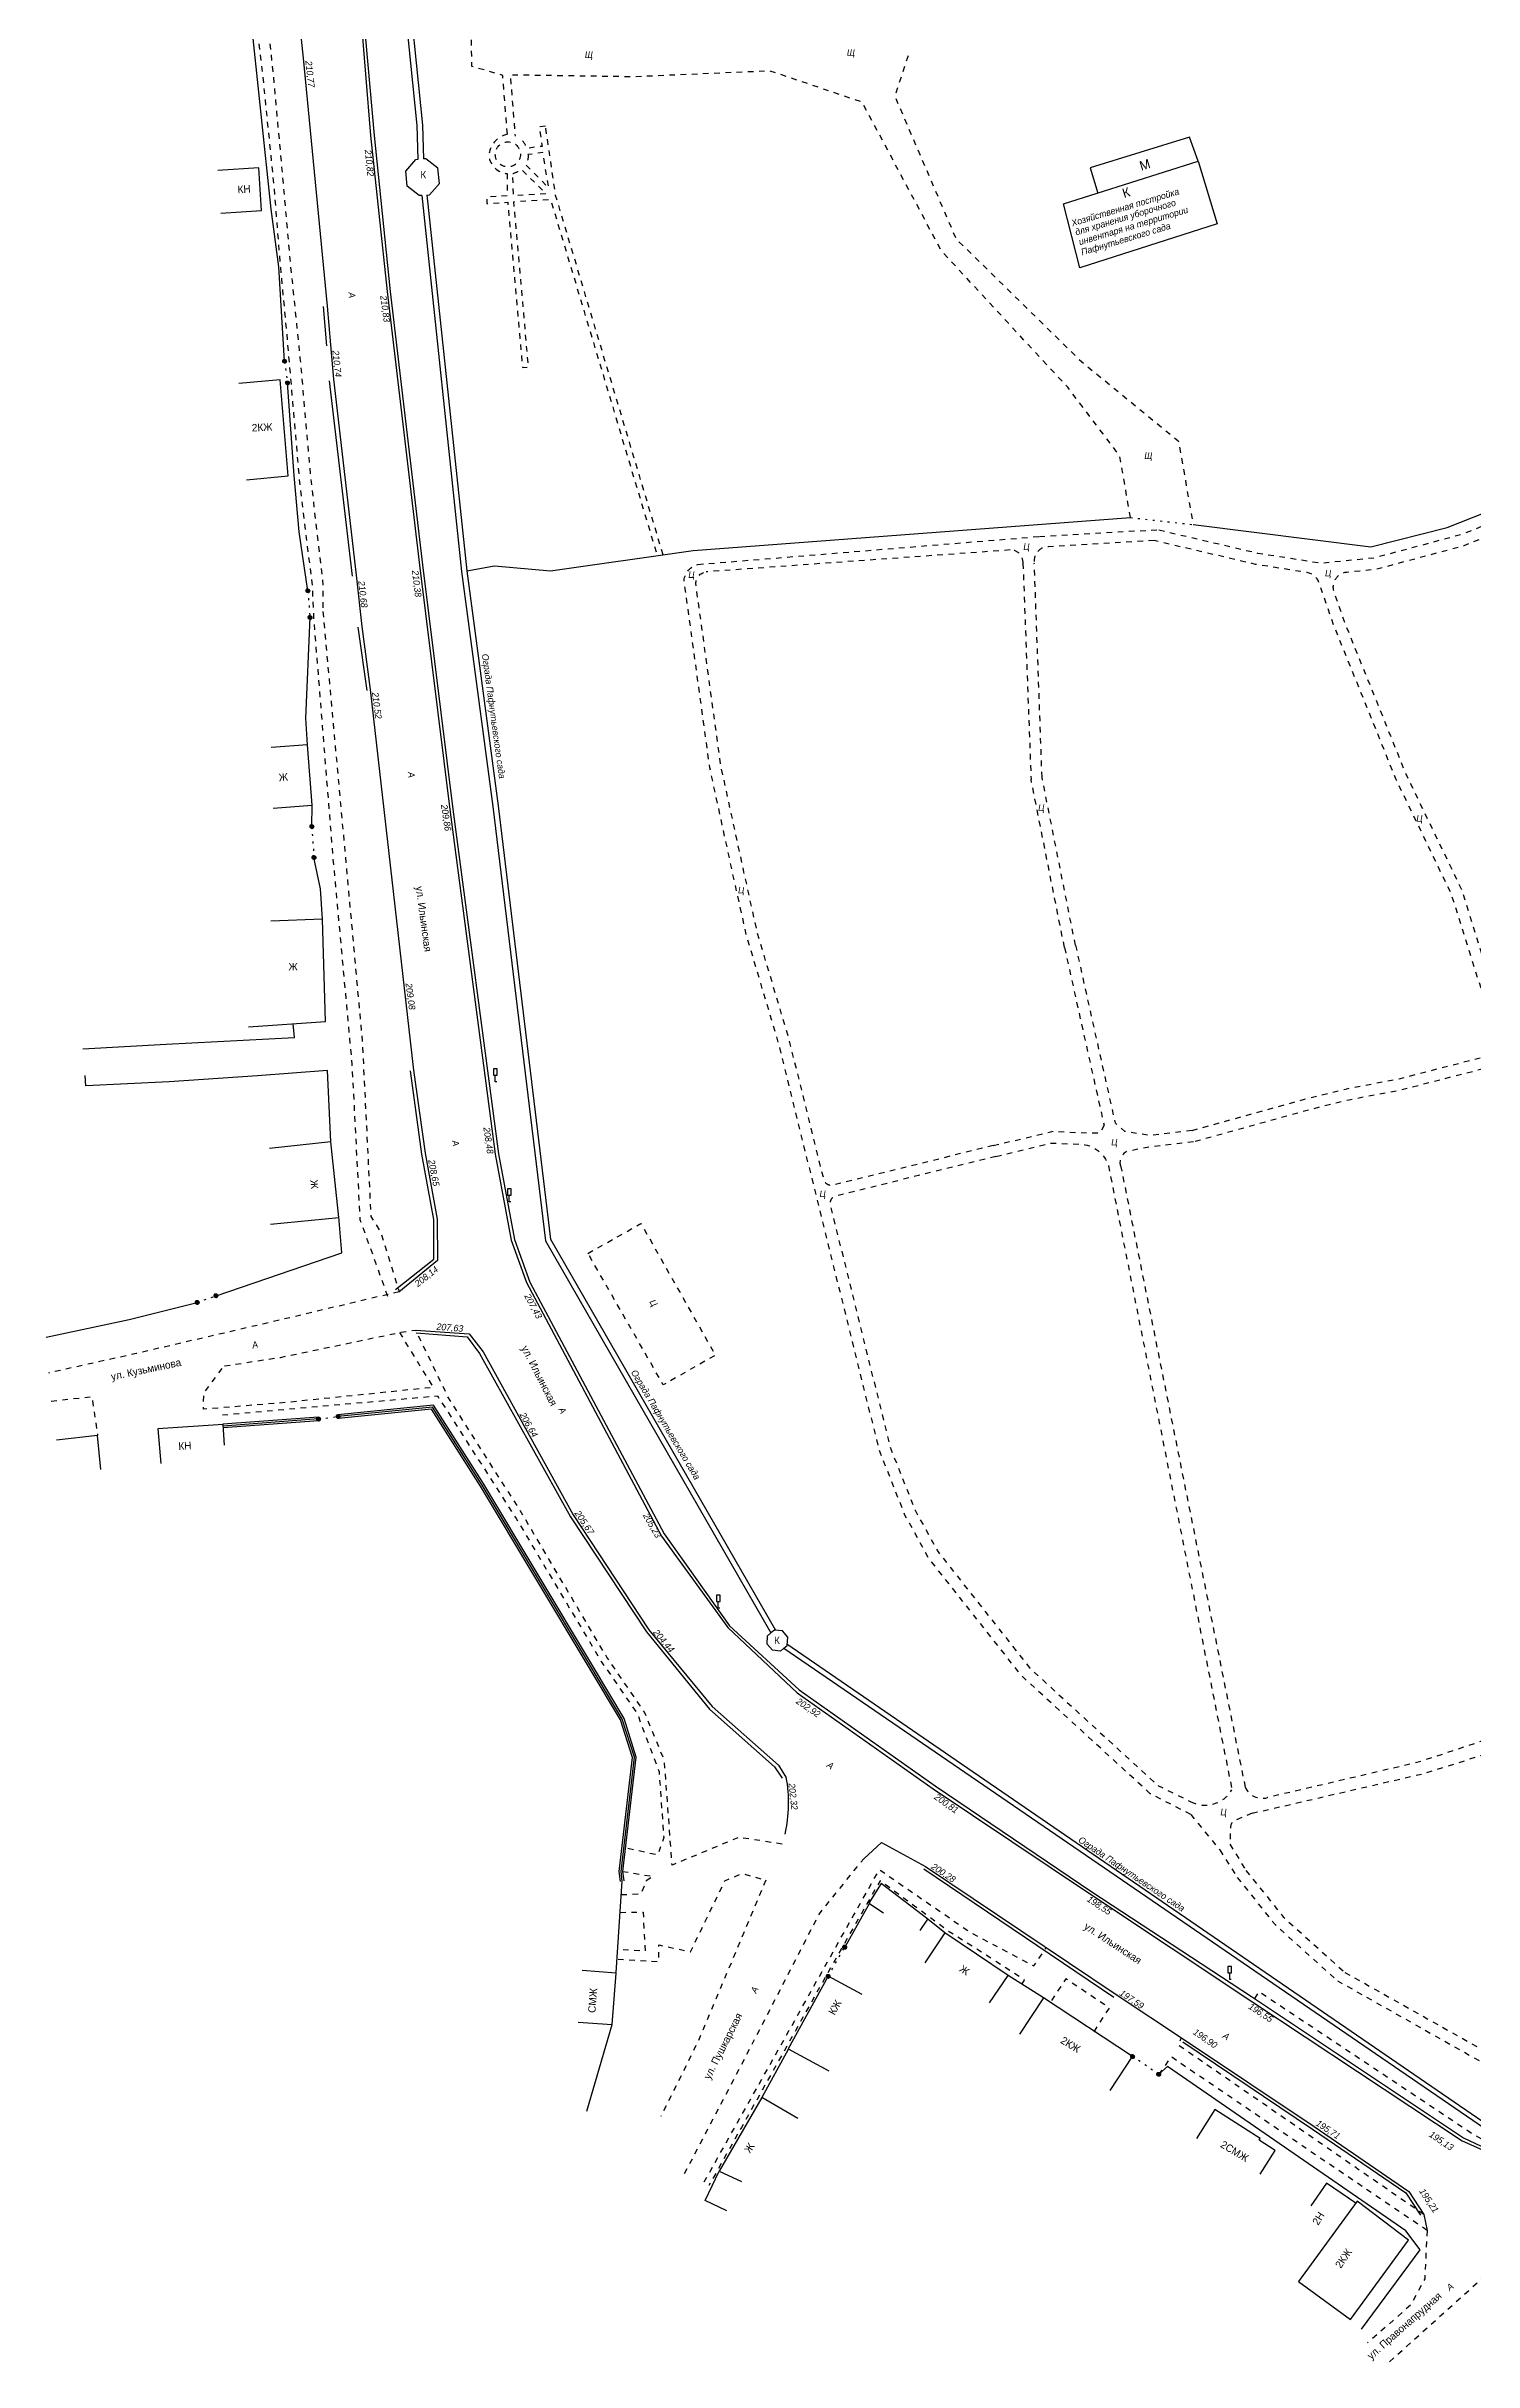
# Model space of a CAD drawing. Header units: metres. Extents: x 2227888 to 2228620, y 529759 to 530801.
# Drawn here: x 2227927.5 to 2228118.4, y 529915.1 to 530224.7 of the extents above; entities that cross this region are included whole.
import ezdxf

# ---------------------------------------------------------------- set-up
doc = ezdxf.new("R2010")
doc.units = ezdxf.units.M
doc.header["$LTSCALE"] = 0.5
for name, pattern in [('189_3', [3, 1.5, -1.5]), ('366', [2, 0.5, -1.5]), ('CONTI', [0])]:
    doc.linetypes.add(name, pattern=pattern)
for name, color, linetype in [('АВТОДОРОГИ', 252, 'CONTI'), ('ЗДАН_ОБЩЕСТ', 252, 'CONTI'), ('ЗДАНИЯ_ЖИЛЫЕ', 252, 'CONTI'), ('ОГРАЖДЕНИЯ', 252, 'CONTI'), ('СКЛАДСКИЕ', 252, 'CONTI'), ('ТРОТУАРЫ', 252, 'CONTI')]:
    doc.layers.add(name, color=color, linetype=linetype)
doc.layers.get('0').off()
doc.styles.add('БМ431', font='', dxfattribs={"height": 0.875})
doc.styles.add('древний курсив', font='', dxfattribs={"height": 0.875})
doc.styles.add('рубленый', font='', dxfattribs={"height": 1})
doc.styles.get('БМ431').set_extended_font_data('Bm431', italic=True)
doc.styles.get('древний курсив').set_extended_font_data('D431', italic=True)
doc.styles.get('рубленый').set_extended_font_data('P131')
doc.linetypes.add('119_3', pattern='A,6,-2,[12,GUGK.shx,S=1,R=0,X=0,Y=0],6,[12,GUGK.shx,S=1,R=180,X=0,Y=0],-2', length=16)
doc.linetypes.add('280', pattern='A,2,[9,GUGK.shx,S=0.25,R=0,X=0,Y=0.5],2,0', length=4)
doc.linetypes.add('474_1', pattern='A,1.5,[4,GUGK.shx,S=1,R=0,X=0,Y=-0.5],-0.5,[5,GUGK.shx,S=0.3,R=45,X=0,Y=0.5],0.001,-0.5,0.5', length=3.001)
doc.linetypes.add('474_2', pattern='A,2,[8,GUGK.shx,S=0.1,R=0,X=0,Y=0],2', length=4)
doc.linetypes.add('474_3', pattern='A,1.5,[8,GUGK.shx,S=0.1,R=0,X=0,Y=0],0.001,[5,GUGK.shx,S=0.3,R=45,X=0,Y=0.5],1.5,-1,3,-1', length=8.001)
doc.linetypes.add('475_1a', pattern='A,2.5,[5,GUGK.shx,S=0.6,R=45,X=0,Y=0],2.5', length=5)
doc.linetypes.add('84a_2', pattern='A,0.001,[5,GUGK.shx,S=0.9,R=225,X=0,Y=0],0.5,[5,GUGK.shx,S=0.4,R=225,X=0,Y=0],0.5', length=1.001)

# ---------------------------------------------------------------- blocks, each defined once
blk = doc.blocks.new('g206_3')
for p, q in [((0.25, 1.75), (-0.25, 1.75)), ((-0.25, 1.75), (-0.25, 0.9)), ((-0.25, 0.9), (0, 0.9)), ((0, 0.9), (0.25, 0.9)), ((0, 0), (0, 0.9)), ((0.2, 0), (0, 0)), ((0.25, 0.9), (0.25, 1.75))]:
    blk.add_line(p, q)
blk = doc.blocks.new('g107_1a')
at = {"linetype": 'Continuous'}
for p, q in [((-0.25, 0.05), (-0.05, 0.25)), ((-0.25, 0.05), (-0.05, 0.25)), ((-0.25, 0.04), (-0.04, 0.25)), ((-0.25, 0.04), (-0.04, 0.25)), ((-0.25, 0.04), (-0.04, 0.25)), ((-0.25, 0.04), (-0.04, 0.25)), ((-0.25, 0.04), (-0.04, 0.25)), ((-0.25, 0.03), (-0.03, 0.25)), ((-0.25, 0.03), (-0.03, 0.25)), ((-0.25, 0.03), (-0.03, 0.25)), ((-0.25, 0.03), (-0.03, 0.25)), ((-0.25, 0.03), (-0.03, 0.25)), ((-0.25, 0.02), (-0.02, 0.25)), ((-0.25, 0.02), (-0.02, 0.25)), ((-0.25, 0.02), (-0.02, 0.25)), ((-0.25, 0.02), (-0.02, 0.25)), ((-0.25, 0.02), (-0.02, 0.25)), ((-0.25, 0.01), (-0.01, 0.25)), ((-0.25, 0.01), (-0.01, 0.25)), ((-0.25, 0.01), (-0.01, 0.25)), ((-0.25, 0.01), (-0.01, 0.25)), ((-0.25, 0.01), (-0.01, 0.25)), ((-0.25, 0), (0, 0.25)), ((-0.25, 0), (0, 0.25)), ((-0.25, 0), (0, 0.25)), ((-0.25, 0), (0, 0.25)), ((-0.25, 0), (0, 0.25)), ((-0.25, 0), (0, 0.25)), ((-0.25, -0.01), (0.01, 0.25)), ((-0.25, -0.01), (0.01, 0.25)), ((-0.25, -0.01), (0.01, 0.25)), ((-0.25, -0.01), (0.01, 0.25)), ((-0.25, -0.01), (0.01, 0.25)), ((-0.25, -0.01), (0.01, 0.25)), ((-0.25, -0.02), (0.02, 0.25)), ((-0.25, -0.02), (0.02, 0.25)), ((-0.25, -0.02), (0.02, 0.25)), ((-0.25, -0.02), (0.02, 0.25)), ((-0.25, -0.02), (0.02, 0.25)), ((-0.25, -0.02), (0.02, 0.25)), ((-0.25, -0.03), (0.03, 0.25)), ((-0.25, -0.03), (0.03, 0.25)), ((-0.25, -0.03), (0.03, 0.25)), ((-0.25, -0.03), (0.03, 0.25)), ((-0.25, -0.03), (0.03, 0.25)), ((-0.25, -0.03), (0.03, 0.25)), ((-0.25, -0.04), (0.03, 0.25)), ((-0.25, -0.04), (0.04, 0.25)), ((-0.25, -0.04), (0.04, 0.25)), ((-0.25, -0.04), (0.04, 0.25)), ((-0.25, -0.04), (0.04, 0.25)), ((-0.25, -0.04), (0.04, 0.25)), ((-0.25, -0.04), (0.04, 0.25)), ((-0.25, -0.05), (0.05, 0.25)), ((-0.25, -0.05), (0.05, 0.25)), ((-0.25, -0.05), (0.05, 0.25)), ((-0.24, 0.08), (-0.08, 0.24)), ((-0.24, 0.08), (-0.08, 0.24)), ((-0.24, 0.08), (-0.08, 0.24)), ((-0.24, 0.07), (-0.07, 0.24)), ((-0.24, 0.07), (-0.07, 0.24)), ((-0.24, 0.07), (-0.07, 0.24)), ((-0.24, 0.07), (-0.07, 0.24)), ((-0.24, 0.06), (-0.06, 0.24)), ((-0.24, 0.06), (-0.06, 0.24)), ((-0.24, 0.06), (-0.06, 0.24)), ((-0.24, 0.06), (-0.06, 0.24)), ((-0.24, 0.06), (-0.06, 0.24)), ((-0.24, 0.05), (-0.05, 0.24)), ((-0.24, 0.05), (-0.05, 0.24)), ((-0.24, -0.05), (0.05, 0.24)), ((-0.24, -0.05), (0.05, 0.24)), ((-0.24, -0.05), (0.05, 0.24)), ((-0.24, -0.05), (0.05, 0.24)), ((-0.24, -0.06), (0.06, 0.24)), ((-0.24, -0.06), (0.06, 0.24)), ((-0.24, -0.06), (0.06, 0.24)), ((-0.24, -0.06), (0.06, 0.24)), ((-0.24, -0.06), (0.06, 0.24)), ((-0.24, -0.06), (0.06, 0.24)), ((-0.24, -0.06), (0.06, 0.24)), ((-0.24, -0.07), (0.07, 0.24)), ((-0.24, -0.07), (0.07, 0.24)), ((-0.24, -0.07), (0.07, 0.24)), ((-0.24, -0.07), (0.07, 0.24)), ((-0.24, -0.07), (0.07, 0.24)), ((-0.24, -0.07), (0.07, 0.24)), ((-0.24, -0.07), (0.07, 0.24)), ((-0.24, -0.08), (0.08, 0.24)), ((-0.24, -0.08), (0.08, 0.24)), ((-0.24, -0.08), (0.08, 0.24)), ((-0.24, -0.08), (0.08, 0.24)), ((-0.24, -0.08), (0.08, 0.24)), ((-0.24, -0.08), (0.08, 0.24)), ((-0.24, -0.08), (0.08, 0.24)), ((-0.24, -0.08), (0.08, 0.24)), ((-0.23, 0.11), (-0.11, 0.23)), ((-0.23, 0.1), (-0.1, 0.23)), ((-0.23, 0.1), (-0.1, 0.23)), ((-0.23, 0.1), (-0.1, 0.23)), ((-0.23, 0.09), (-0.09, 0.23)), ((-0.23, 0.09), (-0.09, 0.23)), ((-0.23, 0.09), (-0.09, 0.23)), ((-0.24, 0.09), (-0.09, 0.23)), ((-0.23, -0.09), (0.09, 0.23)), ((-0.23, -0.09), (0.09, 0.23)), ((-0.23, -0.09), (0.09, 0.23)), ((-0.23, -0.09), (0.09, 0.23)), ((-0.23, -0.09), (0.09, 0.23)), ((-0.23, -0.09), (0.09, 0.23)), ((-0.23, -0.09), (0.09, 0.23)), ((-0.23, -0.09), (0.09, 0.23)), ((-0.23, -0.1), (0.1, 0.23)), ((-0.23, -0.1), (0.1, 0.23)), ((-0.23, -0.1), (0.1, 0.23)), ((-0.23, -0.1), (0.1, 0.23)), ((-0.23, -0.1), (0.1, 0.23)), ((-0.23, -0.1), (0.1, 0.23)), ((-0.23, -0.1), (0.1, 0.23)), ((-0.23, -0.1), (0.1, 0.23)), ((-0.23, -0.11), (0.11, 0.23)), ((-0.23, -0.11), (0.11, 0.23)), ((-0.23, -0.11), (0.11, 0.23)), ((-0.22, 0.12), (-0.13, 0.22)), ((-0.22, 0.12), (-0.12, 0.22)), ((-0.22, 0.12), (-0.12, 0.22)), ((-0.22, 0.11), (-0.11, 0.22)), ((-0.22, 0.11), (-0.11, 0.22)), ((-0.22, -0.11), (0.11, 0.22)), ((-0.22, -0.11), (0.11, 0.22)), ((-0.22, -0.11), (0.11, 0.22)), ((-0.22, -0.11), (0.11, 0.22)), ((-0.22, -0.11), (0.11, 0.22)), ((-0.22, -0.12), (0.12, 0.22)), ((-0.22, -0.12), (0.12, 0.22)), ((-0.22, -0.12), (0.12, 0.22)), ((-0.22, -0.12), (0.12, 0.22)), ((-0.22, -0.12), (0.12, 0.22)), ((-0.22, -0.12), (0.12, 0.22)), ((-0.22, -0.12), (0.12, 0.22)), ((-0.22, -0.12), (0.12, 0.22)), ((-0.22, -0.12), (0.12, 0.22)), ((-0.22, -0.13), (0.13, 0.22)), ((-0.22, -0.13), (0.13, 0.22)), ((-0.21, 0.14), (-0.14, 0.21)), ((-0.21, 0.13), (-0.13, 0.21)), ((-0.21, 0.13), (-0.13, 0.21)), ((-0.21, -0.13), (0.13, 0.21)), ((-0.21, -0.13), (0.13, 0.21)), ((-0.21, -0.13), (0.13, 0.21)), ((-0.21, -0.13), (0.13, 0.21)), ((-0.21, -0.13), (0.13, 0.21)), ((-0.21, -0.13), (0.13, 0.21)), ((-0.21, -0.13), (0.13, 0.21)), ((-0.21, -0.14), (0.14, 0.21)), ((-0.21, -0.14), (0.14, 0.21)), ((-0.21, -0.14), (0.14, 0.21)), ((-0.21, -0.14), (0.14, 0.21)), ((-0.21, -0.14), (0.14, 0.21)), ((-0.21, -0.14), (0.14, 0.21)), ((-0.21, -0.14), (0.14, 0.21)), ((-0.21, -0.14), (0.14, 0.21)), ((-0.2, 0.15), (-0.15, 0.2)), ((-0.2, 0.14), (-0.14, 0.2)), ((-0.2, -0.14), (0.14, 0.2)), ((-0.2, -0.14), (0.14, 0.2)), ((-0.2, -0.15), (0.15, 0.2)), ((-0.2, -0.15), (0.15, 0.2)), ((-0.2, -0.15), (0.15, 0.2)), ((-0.2, -0.15), (0.15, 0.2)), ((-0.2, -0.15), (0.15, 0.2)), ((-0.2, -0.15), (0.15, 0.2)), ((-0.2, -0.15), (0.15, 0.2)), ((-0.2, -0.15), (0.15, 0.2)), ((-0.2, -0.15), (0.15, 0.2)), ((-0.2, -0.16), (0.16, 0.2)), ((-0.2, -0.16), (0.16, 0.2)), ((-0.19, 0.16), (-0.16, 0.19)), ((-0.19, -0.16), (0.16, 0.19)), ((-0.19, -0.16), (0.16, 0.19)), ((-0.19, -0.16), (0.16, 0.19)), ((-0.19, -0.16), (0.16, 0.19)), ((-0.19, -0.16), (0.16, 0.19)), ((-0.19, -0.16), (0.16, 0.19)), ((-0.19, -0.16), (0.16, 0.19)), ((-0.19, -0.16), (0.16, 0.19)), ((-0.19, -0.16), (0.16, 0.19)), ((-0.19, -0.17), (0.17, 0.19)), ((-0.19, -0.17), (0.17, 0.19)), ((-0.19, -0.17), (0.17, 0.19)), ((-0.18, -0.17), (0.17, 0.18)), ((-0.18, -0.17), (0.17, 0.18)), ((-0.18, -0.17), (0.17, 0.18)), ((-0.18, -0.17), (0.17, 0.18)), ((-0.18, -0.17), (0.17, 0.18)), ((-0.18, -0.17), (0.17, 0.18)), ((-0.18, -0.17), (0.17, 0.18)), ((-0.18, -0.17), (0.17, 0.18)), ((-0.18, -0.18), (0.18, 0.18)), ((-0.18, -0.18), (0.18, 0.18)), ((-0.18, -0.18), (0.18, 0.18)), ((-0.18, -0.18), (0.18, 0.18)), ((-0.17, -0.18), (0.18, 0.17)), ((-0.17, -0.18), (0.18, 0.17)), ((-0.17, -0.18), (0.18, 0.17)), ((-0.17, -0.18), (0.18, 0.17)), ((-0.17, -0.18), (0.18, 0.17)), ((-0.17, -0.18), (0.18, 0.17)), ((-0.17, -0.18), (0.18, 0.17)), ((-0.17, -0.19), (0.19, 0.17)), ((-0.17, -0.19), (0.19, 0.17)), ((-0.17, -0.19), (0.19, 0.17)), ((-0.17, -0.19), (0.19, 0.17)), ((-0.16, -0.19), (0.19, 0.16)), ((-0.16, -0.19), (0.19, 0.16)), ((-0.16, -0.19), (0.19, 0.16)), ((-0.16, -0.19), (0.19, 0.16)), ((-0.16, -0.19), (0.19, 0.16)), ((-0.16, -0.19), (0.19, 0.16)), ((-0.16, -0.19), (0.19, 0.16)), ((-0.16, -0.19), (0.19, 0.16)), ((-0.16, -0.19), (0.19, 0.16)), ((-0.16, -0.2), (0.2, 0.16)), ((-0.15, -0.2), (0.2, 0.15)), ((-0.15, -0.2), (0.2, 0.15)), ((-0.15, -0.2), (0.2, 0.15)), ((-0.15, -0.2), (0.2, 0.15)), ((-0.15, -0.2), (0.2, 0.15)), ((-0.15, -0.2), (0.2, 0.15)), ((-0.15, -0.2), (0.2, 0.15)), ((-0.15, -0.2), (0.2, 0.15)), ((-0.15, -0.2), (0.2, 0.15)), ((-0.15, -0.2), (0.2, 0.15)), ((-0.14, -0.2), (0.2, 0.14)), ((-0.14, -0.2), (0.2, 0.14)), ((-0.14, -0.21), (0.21, 0.14)), ((-0.14, -0.21), (0.21, 0.14)), ((-0.14, -0.21), (0.21, 0.14)), ((-0.14, -0.21), (0.21, 0.14)), ((-0.14, -0.21), (0.21, 0.14)), ((-0.14, -0.21), (0.21, 0.14)), ((-0.14, -0.21), (0.21, 0.14)), ((-0.13, -0.21), (0.21, 0.13)), ((-0.13, -0.21), (0.21, 0.13)), ((-0.13, -0.21), (0.21, 0.13)), ((-0.13, -0.21), (0.21, 0.13)), ((-0.13, -0.21), (0.21, 0.13)), ((-0.13, -0.21), (0.21, 0.13)), ((-0.13, -0.21), (0.21, 0.13)), ((-0.13, -0.22), (0.22, 0.13)), ((-0.13, -0.22), (0.22, 0.13)), ((-0.13, -0.22), (0.22, 0.12)), ((-0.12, -0.22), (0.22, 0.12)), ((-0.12, -0.22), (0.22, 0.12)), ((-0.12, -0.22), (0.22, 0.12)), ((-0.12, -0.22), (0.22, 0.12)), ((-0.12, -0.22), (0.22, 0.12)), ((-0.12, -0.22), (0.22, 0.12)), ((-0.12, -0.22), (0.22, 0.12)), ((-0.12, -0.22), (0.22, 0.12)), ((-0.11, -0.22), (0.22, 0.11)), ((-0.11, -0.22), (0.22, 0.11)), ((-0.11, -0.22), (0.22, 0.11)), ((-0.11, -0.22), (0.22, 0.11)), ((-0.11, -0.22), (0.22, 0.11)), ((-0.11, -0.23), (0.23, 0.11)), ((-0.11, -0.23), (0.23, 0.11)), ((-0.11, -0.23), (0.23, 0.11)), ((-0.11, -0.23), (0.23, 0.11)), ((-0.1, -0.23), (0.23, 0.1)), ((-0.1, -0.23), (0.23, 0.1)), ((-0.1, -0.23), (0.23, 0.1)), ((-0.1, -0.23), (0.23, 0.1)), ((-0.1, -0.23), (0.23, 0.1)), ((-0.1, -0.23), (0.23, 0.1)), ((-0.1, -0.23), (0.23, 0.1)), ((-0.1, -0.23), (0.23, 0.1)), ((-0.09, -0.23), (0.23, 0.09)), ((-0.09, -0.23), (0.23, 0.09)), ((-0.09, -0.23), (0.23, 0.09)), ((-0.09, -0.23), (0.23, 0.09)), ((-0.09, -0.23), (0.23, 0.09)), ((-0.09, -0.23), (0.23, 0.09)), ((-0.09, -0.23), (0.23, 0.09)), ((-0.09, -0.24), (0.23, 0.09)), ((-0.08, -0.24), (0.24, 0.08)), ((-0.08, -0.24), (0.24, 0.08)), ((-0.08, -0.24), (0.24, 0.08)), ((-0.08, -0.24), (0.24, 0.08)), ((-0.08, -0.24), (0.24, 0.08)), ((-0.08, -0.24), (0.24, 0.08)), ((-0.08, -0.24), (0.24, 0.08)), ((-0.07, -0.24), (0.24, 0.07)), ((-0.07, -0.24), (0.24, 0.07)), ((-0.07, -0.24), (0.24, 0.07)), ((-0.07, -0.24), (0.24, 0.07)), ((-0.07, -0.24), (0.24, 0.07)), ((-0.07, -0.24), (0.24, 0.07)), ((-0.07, -0.24), (0.24, 0.07)), ((-0.06, -0.24), (0.24, 0.06)), ((-0.06, -0.24), (0.24, 0.06)), ((-0.06, -0.24), (0.24, 0.06)), ((-0.06, -0.24), (0.24, 0.06)), ((-0.06, -0.24), (0.24, 0.06)), ((-0.06, -0.24), (0.24, 0.06)), ((-0.06, -0.24), (0.24, 0.06)), ((-0.06, -0.24), (0.24, 0.06)), ((-0.05, -0.24), (0.24, 0.05)), ((-0.05, -0.24), (0.24, 0.05)), ((-0.05, -0.24), (0.24, 0.05)), ((-0.05, -0.25), (0.25, 0.05)), ((-0.05, -0.25), (0.25, 0.05)), ((-0.05, -0.25), (0.25, 0.05)), ((-0.04, -0.25), (0.25, 0.04)), ((-0.04, -0.25), (0.25, 0.04)), ((-0.04, -0.25), (0.25, 0.04)), ((-0.04, -0.25), (0.25, 0.04)), ((-0.04, -0.25), (0.25, 0.04)), ((-0.04, -0.25), (0.25, 0.04)), ((-0.04, -0.25), (0.25, 0.04)), ((-0.03, -0.25), (0.25, 0.03)), ((-0.03, -0.25), (0.25, 0.03)), ((-0.03, -0.25), (0.25, 0.03)), ((-0.03, -0.25), (0.25, 0.03)), ((-0.03, -0.25), (0.25, 0.03)), ((-0.03, -0.25), (0.25, 0.03)), ((-0.02, -0.25), (0.25, 0.02)), ((-0.02, -0.25), (0.25, 0.02)), ((-0.02, -0.25), (0.25, 0.02)), ((-0.02, -0.25), (0.25, 0.02)), ((-0.02, -0.25), (0.25, 0.02)), ((-0.02, -0.25), (0.25, 0.02)), ((-0.01, -0.25), (0.25, 0.01)), ((-0.01, -0.25), (0.25, 0.01)), ((-0.01, -0.25), (0.25, 0.01)), ((-0.01, -0.25), (0.25, 0.01)), ((-0.01, -0.25), (0.25, 0.01)), ((-0.01, -0.25), (0.25, 0.01)), ((0, -0.25), (0.25, 0)), ((0, -0.25), (0.25, 0)), ((0, -0.25), (0.25, 0)), ((0, -0.25), (0.25, 0)), ((0, -0.25), (0.25, 0)), ((0, -0.25), (0.25, 0)), ((0.01, -0.25), (0.25, -0.01)), ((0.01, -0.25), (0.25, -0.01)), ((0.01, -0.25), (0.25, -0.01)), ((0.01, -0.25), (0.25, -0.01)), ((0.01, -0.25), (0.25, -0.01)), ((0.02, -0.25), (0.25, -0.02)), ((0.02, -0.25), (0.25, -0.02)), ((0.02, -0.25), (0.25, -0.02)), ((0.02, -0.25), (0.25, -0.02)), ((0.02, -0.25), (0.25, -0.02)), ((0.02, -0.25), (0.25, -0.02)), ((0.03, -0.25), (0.25, -0.03)), ((0.03, -0.25), (0.25, -0.03)), ((0.03, -0.25), (0.25, -0.03)), ((0.03, -0.25), (0.25, -0.03)), ((0.03, -0.25), (0.25, -0.04)), ((0.04, -0.25), (0.25, -0.04)), ((0.04, -0.25), (0.25, -0.04)), ((0.04, -0.25), (0.25, -0.04)), ((0.04, -0.25), (0.25, -0.04)), ((0.05, -0.25), (0.25, -0.05)), ((0.05, -0.25), (0.25, -0.05)), ((0.05, -0.24), (0.24, -0.05)), ((0.05, -0.24), (0.24, -0.05)), ((0.05, -0.24), (0.24, -0.05)), ((0.06, -0.24), (0.24, -0.06)), ((0.06, -0.24), (0.24, -0.06)), ((0.06, -0.24), (0.24, -0.06)), ((0.06, -0.24), (0.24, -0.06)), ((0.07, -0.24), (0.24, -0.07)), ((0.07, -0.24), (0.24, -0.07)), ((0.07, -0.24), (0.24, -0.07)), ((0.07, -0.24), (0.24, -0.07)), ((0.08, -0.24), (0.24, -0.08)), ((0.08, -0.24), (0.24, -0.08)), ((0.08, -0.24), (0.24, -0.08)), ((0.08, -0.24), (0.24, -0.08)), ((0.09, -0.23), (0.23, -0.09)), ((0.09, -0.23), (0.23, -0.09)), ((0.09, -0.23), (0.23, -0.09)), ((0.1, -0.23), (0.23, -0.1)), ((0.1, -0.23), (0.23, -0.1)), ((0.1, -0.23), (0.23, -0.1)), ((0.11, -0.23), (0.23, -0.11)), ((0.11, -0.23), (0.23, -0.11)), ((0.11, -0.22), (0.22, -0.11)), ((0.12, -0.22), (0.22, -0.12)), ((0.12, -0.22), (0.22, -0.12)), ((0.12, -0.22), (0.22, -0.12)), ((0.13, -0.21), (0.21, -0.13)), ((0.13, -0.21), (0.21, -0.13)), ((0.14, -0.21), (0.21, -0.14)), ((0.14, -0.21), (0.21, -0.14)), ((0.15, -0.2), (0.2, -0.15)), ((0.16, -0.19), (0.19, -0.16)), ((0.17, -0.18), (0.18, -0.17))]:
    blk.add_line(p, q, dxfattribs=at)
blk.add_circle((0, 0), 0.25, dxfattribs=at)

msp = doc.modelspace()

# ---------------------------------------------------------------- linework, layer by layer
at = {"layer": 'АВТОДОРОГИ', "flags": 128}
msp.add_lwpolyline([(2227968.44, 530306.61), (2227960.41, 530305.5), (2227962.42, 530288.77), (2227966.15, 530259.17), (2227969.57, 530229.17), (2227970.89, 530212.78), (2227973.11, 530191.92), (2227977.44, 530155.29), (2227981.5, 530122.65), (2227987.56, 530076.55), (2227989.68, 530065.06), (2227991.75, 530059.38), (2228009.8, 530025.5), (2228018.66, 530013.27), (2228027.96, 530004.54), (2228046.15, 529991.71), (2228067.19, 529977.6), (2228088.86, 529963.19), (2228116.85, 529944.65), (2228124.81, 529941.09), (2228131.47, 529940.75), (2228156.83, 529945.32)], dxfattribs=at)
for points, elevation in [([(2227952.49, 530254.42), (2227954.25, 530253.34), (2227955.36, 530252.66), (2227959.11, 530247.07), (2227959.92, 530241.81), (2227961.9, 530223.08), (2227965.08, 530189.93), (2227965.52, 530184.78), (2227965.92, 530180.19), (2227968.98, 530153.96), (2227969.71, 530147.09), (2227970.86, 530138.67), (2227976.65, 530087.79), (2227978.19, 530076.67), (2227979.79, 530067.88), (2227979.86, 530062.34), (2227974.66, 530058.11)], 210.88), ([(2228036.84, 529982.34), (2228039.24, 529984.53), (2228045.11, 529981.33), (2228070.59, 529964.19), (2228079.72, 529958.12), (2228097.07, 529946.55), (2228109.76, 529937.87), (2228111.76, 529934.76), (2228112.17, 529932.65)], 201.28)]:
    msp.add_lwpolyline(points, dxfattribs=dict(at, elevation=elevation))
at = {"layer": 'АВТОДОРОГИ', "linetype": '189_3', "flags": 128}
for points in [[(2227974.71, 530058.15), (2227956.67, 530053.88), (2227939.61, 530049.91), (2227927.81, 530047.29)], [(2227951.37, 530048.25), (2227958.87, 530049.39), (2227974.76, 530052.71), (2227976.94, 530053.04)], [(2227928.2, 530043.55), (2227933.64, 530044.13), (2227934.39, 530038.95)], [(2228012.89, 529940.25), (2228020.96, 529955.68), (2228030.92, 529975), (2228036.84, 529982.34)], [(2228023.75, 529979.47), (2228014.67, 529957.88), (2228009.72, 529947.88)], [(2228107.16, 529915.1), (2228121.34, 529927.88)]]:
    msp.add_lwpolyline(points, dxfattribs=at)
at = {"layer": 'АВТОДОРОГИ', "elevation": 208.25, "flags": 128}
msp.add_lwpolyline([(2227976.94, 530053.04), (2227984.1, 530052.54), (2227985.97, 530050.11), (2227997.99, 530028.32), (2228008.13, 530012.94), (2228016.56, 530002.72), (2228025.43, 529994.85), (2228026.44, 529993.26, -0.099921), (2228026.3, 529985.65)], format="xyb", dxfattribs=at)
at = {"layer": 'АВТОДОРОГИ', "linetype": '189_3', "elevation": 195.42, "flags": 128}
msp.add_lwpolyline([(2228112.17, 529932.65), (2228111.88, 529926.2), (2228110, 529922.69), (2228104.23, 529917.62)], dxfattribs=at)
at = {"layer": 'ЗДАНИЯ_ЖИЛЫЕ', "flags": 128}
for points in [[(2227950.88, 530202.38), (2227956.31, 530202.73), (2227955.94, 530208.45), (2227950.46, 530208.1)], [(2227954.29, 530166.74), (2227959.88, 530167.24), (2227958.83, 530180.1), (2227953.27, 530179.61)], [(2227957.86, 530122.81), (2227963.1, 530123.23), (2227962.45, 530131.3), (2227957.62, 530130.91)], [(2227954.58, 530093.57), (2227964.88, 530094.29), (2227964.45, 530107.96), (2227957.58, 530107.73)], [(2227957.53, 530067.19), (2227966.66, 530068.1), (2227965.59, 530078.21), (2227957.37, 530077.33)], [(2227951.36, 530037.64), (2227951.17, 530040.41), (2227942.44, 530039.82), (2227942.84, 530035.21)], [(2227934.84, 530034.41), (2227934.39, 530038.95), (2227928.92, 530038.32)], [(2228044.38, 529972.76), (2228045.41, 529974.29), (2228039.2, 529979.05), (2228037.54, 529976.43), (2228039.47, 529975.13)], [(2228053.68, 529963.08), (2228056.16, 529966.75), (2228047.7, 529972.45), (2228045, 529968.45)], [(2227998.64, 529960.52), (2228003.22, 529960.17), (2228003.74, 529967.05), (2227999.21, 529967.39)], [(2228036.64, 529964.18), (2228032.09, 529966.64), (2228026.73, 529956.93), (2228032.2, 529953.97)], [(2228069.78, 529951.34), (2228072.8, 529955.91), (2228060.88, 529963.75), (2228057.67, 529958.89)], [(2228028.05, 529947.62), (2228023.22, 529950.43), (2228017.51, 529940.59), (2228020.49, 529939.18)], [(2228089.85, 529940.16), (2228091.88, 529943.34), (2228089.73, 529944.71), (2228089.88, 529944.94), (2228083.78, 529948.83), (2228081.33, 529944.96)], [(2228018.53, 529935.29), (2228015.65, 529936.65), (2228017.51, 529940.59)], [(2228102.65, 529936.3), (2228098.74, 529938.99), (2228096.65, 529935.94)], [(2228101.96, 529920.75), (2228109.71, 529931.37), (2228102.83, 529936.55), (2228095, 529925.84), (2228101.96, 529920.75)]]:
    msp.add_lwpolyline(points, dxfattribs=at)
at = {"layer": 'ОГРАЖДЕНИЯ', "linetype": '474_2', "flags": 128}
for points in [[(2227964.42, 530275.98), (2227966.66, 530257.63), (2227969.92, 530229.15), (2227971.38, 530212.77), (2227973.54, 530191.9), (2227977.85, 530155.36), (2227981.91, 530122.7), (2227988, 530076.59), (2227990.15, 530065.13), (2227992.2, 530059.46), (2228010.18, 530025.8), (2228018.88, 530013.47), (2228028.23, 530004.93), (2228046.41, 529992.09), (2228067.35, 529977.93), (2228088.7, 529963.92)], [(2227965.04, 530184.64), (2227964.59, 530189.9)], [(2227968.48, 530153.86), (2227965.4, 530179.97)], [(2227970.43, 530138.56), (2227969.23, 530147.02)], [(2227974.25, 530058.45), (2227979.36, 530062.5), (2227979.36, 530067.84), (2227977.76, 530076.55), (2227976.24, 530087.72)], [(2227976.98, 530052.68), (2227983.8, 530052.15), (2227985.48, 530049.9), (2227997.65, 530028.07), (2228007.8, 530012.71), (2228016.22, 530002.36), (2228024.92, 529994.63), (2228025.93, 529993.11)], [(2228044.87, 529981.01), (2228070.28, 529963.86)], [(2228088.7, 529963.92), (2228117.05, 529945.02), (2228123.37, 529942.04), (2228124.91, 529941.39), (2228131.57, 529941.13), (2228156.78, 529945.56)], [(2228079.51, 529957.87), (2228096.85, 529946.21), (2228109.36, 529937.67), (2228111.29, 529934.69)]]:
    msp.add_lwpolyline(points, dxfattribs=at)
at = {"layer": 'ОГРАЖДЕНИЯ', "linetype": '474_1', "flags": 128}
for points, elevation in [([(2227959.4, 530182.58), (2227958.65, 530195.21), (2227957.6, 530202.92), (2227953.48, 530242.26)], 210.98), ([(2227962.51, 530151.89), (2227961.34, 530159.77), (2227960.66, 530167.3), (2227959.78, 530179.68)], 210.86)]:
    msp.add_lwpolyline(points, dxfattribs=dict(at, elevation=elevation))
at = {"layer": 'ОГРАЖДЕНИЯ', "flags": 128}
for points in [[(2227977.74, 530204.75), (2227977.39, 530204.74), (2227975.8, 530205.99), (2227975.61, 530208.01), (2227975.61, 530208.01), (2227976.93, 530209.54), (2227977.27, 530209.6)], [(2227978.44, 530204.77), (2227978.78, 530204.83), (2227980.1, 530206.35), (2227979.9, 530208.38), (2227979.9, 530208.38), (2227978.31, 530209.62), (2227977.97, 530209.62)], [(2227977.74, 530204.75), (2227983.08, 530154.46), (2227987.25, 530123.04), (2227994.27, 530064.97), (2228024.44, 530012.55)], [(2227978.43, 530204.82), (2227983.78, 530154.55), (2227987.95, 530123.13), (2227994.95, 530065.2), (2228025.04, 530012.9)], [(2228004.79, 529979.38), (2228004.64, 529980.64), (2228006.43, 529995.94), (2228004.79, 530001.11), (2228000.58, 530008.19), (2227986.05, 530032.44), (2227979.32, 530043), (2227966.51, 530041.71)], [(2227963.92, 530041.4), (2227951.16, 530040.46)], [(2227963.95, 530040.9), (2227951.2, 530039.96)], [(2228004.3, 529979.32), (2228004.14, 529980.64), (2228005.92, 529995.89), (2228004.33, 530000.91), (2228000.15, 530007.93), (2227985.62, 530032.18), (2227979.06, 530042.47), (2227966.56, 530041.21)], [(2228026.17, 530010.51), (2228025.72, 530010.12), (2228024.63, 530010.22), (2228023.92, 530011.04), (2228023.92, 530011.04), (2228023.99, 530012.14), (2228024.44, 530012.55)], [(2228026.17, 530010.51), (2228026.62, 530010.88), (2228026.7, 530011.98), (2228026, 530012.81), (2228026, 530012.81), (2228024.91, 530012.92), (2228024.44, 530012.55)], [(2228026.17, 530010.51), (2228048.8, 529994.98), (2228123.1, 529944.08)], [(2228026.56, 530011.09), (2228049.2, 529995.55), (2228123.48, 529944.58)]]:
    msp.add_lwpolyline(points, dxfattribs=at)
at = {"layer": 'ОГРАЖДЕНИЯ', "linetype": '366', "flags": 128}
for points, elevation in [([(2227959.4, 530182.58), (2227959.78, 530179.68)], 210.98), ([(2227962.51, 530151.89), (2227962.8, 530148.32)], 210.86)]:
    msp.add_lwpolyline(points, dxfattribs=dict(at, elevation=elevation))
at = {"layer": 'ОГРАЖДЕНИЯ', "linetype": '474_1', "flags": 128}
for points in [[(2228080.92, 530160.74), (2228104.66, 530157.75), (2228114.87, 530160.33), (2228134.6, 530168.16)], [(2228014.03, 530157.26), (2228072.52, 530161.68)], [(2227983.78, 530154.55), (2227987.47, 530155.24), (2227994.95, 530154.57), (2228014.03, 530157.26)], [(2227962.45, 530131.3), (2227962.24, 530134.86), (2227962.8, 530148.32)], [(2227963.04, 530120.36), (2227963.1, 530123.23)], [(2227964.45, 530107.96), (2227964.21, 530112.05), (2227963.33, 530116.23)], [(2227932.44, 530090.66), (2227943.55, 530091.28), (2227960.71, 530092.16), (2227960.57, 530093.99)], [(2227965.59, 530078.21), (2227965.14, 530087.73), (2227955.8, 530087.05), (2227943.97, 530086.23), (2227932.84, 530085.7), (2227932.73, 530087.09)], [(2228003.74, 529967.13), (2228004.55, 529979.35)], [(2228037.61, 529976.41), (2228034.3, 529970.53)], [(2228047.7, 529972.45), (2228045.41, 529974.29)], [(2228060.88, 529963.75), (2228056.16, 529966.75)], [(2227999.81, 529948.58), (2228003.22, 529960.17)], [(2228026.73, 529956.86), (2228023.22, 529950.43)], [(2228103.43, 529919.44), (2228111.26, 529930.07), (2228109.36, 529932.6), (2228077.46, 529954.56), (2228076.29, 529953.53)]]:
    msp.add_lwpolyline(points, dxfattribs=at)
at = {"layer": 'ОГРАЖДЕНИЯ', "linetype": '366', "flags": 128}
for points in [[(2227963.04, 530120.36), (2227963.33, 530116.23)], [(2227947.72, 530056.74), (2227950.22, 530057.63)], [(2227963.94, 530041.15), (2227966.56, 530041.47)], [(2228032.09, 529966.64), (2228034.3, 529970.53)], [(2228076.29, 529953.53), (2228072.8, 529955.91)]]:
    msp.add_lwpolyline(points, dxfattribs=at)
at = {"layer": 'ОГРАЖДЕНИЯ', "linetype": '475_1a', "flags": 128}
for points in [[(2227950.25, 530057.6), (2227967.05, 530063.35), (2227966.67, 530068.17)], [(2227927.54, 530052.08), (2227938.61, 530054.47), (2227947.72, 530056.74)]]:
    msp.add_lwpolyline(points, dxfattribs=at)
at = {"layer": 'ОГРАЖДЕНИЯ', "linetype": '474_3', "flags": 128}
for points in [[(2227963.94, 530041.15), (2227951.18, 530040.21)], [(2228004.55, 529979.35), (2228004.39, 529980.64), (2228006.18, 529995.91), (2228004.56, 530001.01), (2228000.36, 530008.06), (2227985.83, 530032.31), (2227979.19, 530042.74), (2227966.53, 530041.46)]]:
    msp.add_lwpolyline(points, dxfattribs=at)
at = {"layer": 'ОГРАЖДЕНИЯ'}
msp.add_polyline3d([(2227977.27, 530209.6, 0), (2227977.15, 530214.11, 0), (2227974.87, 530236.51, 0), (2227972.22, 530259.31, 0), (2227972.22, 530259.31, 0), (2227971.7, 530259.26, 0), (2227971.31, 530262.15, 0), (2227972.35, 530262.48, 0), (2227972.35, 530262.48, 0), (2227973.99, 530262.46, 0), (2227974.07, 530261.66, 0), (2227972.6, 530261.51, 0), (2227972.72, 530260.41, 0), (2227974.13, 530260.56, 0), (2227974.22, 530259.74, 0), (2227972.91, 530259.39, 0), (2227975.57, 530236.58, 0), (2227977.85, 530214.15, 0), (2227977.97, 530209.62, 0)], dxfattribs=at)
at = {"layer": 'СКЛАДСКИЕ', "elevation": 198.81, "flags": 128}
for points in [[(2228081.57, 530209.31), (2228080.41, 530212.53), (2228067.11, 530208.43), (2228068.17, 530205.07)], [(2228063.57, 530203.61), (2228081.57, 530209.31), (2228084.11, 530200.97), (2228065.75, 530195.08), (2228063.57, 530203.61)]]:
    msp.add_lwpolyline(points, dxfattribs=at)
at = {"layer": 'ТРОТУАРЫ', "linetype": '189_3', "flags": 128}
for points, elevation in [([(2227989.2, 530212.93), (2227988.57, 530220.8), (2227984.45, 530222), (2227984.23, 530233.93), (2227981.55, 530255.52), (2227979.19, 530261.2)], 0), ([(2227954.25, 530253.34), (2227957.86, 530221.08), (2227960.21, 530195.18), (2227961.46, 530183.01), (2227962.9, 530166.8), (2227964.53, 530152.68), (2227964.52, 530149.12)], 210.8), ([(2228042.78, 530223.41), (2228040.99, 530218.04), (2228049.19, 530198.94), (2228065.95, 530182.53), (2228078.9, 530171.94), (2228080.92, 530160.74)], 0), ([(2228072.52, 530161.68), (2228071.08, 530169.95), (2228064.12, 530179.09), (2228047.24, 530197.33), (2228036.64, 530217.21), (2228024.31, 530221.39), (2228006.02, 530220.6), (2227989.57, 530220.85), (2227990.23, 530212.67)], 0), ([(2228010.02, 530156.69), (2227995.65, 530204.74), (2227994.29, 530214.03)], 0.44), ([(2227989.18, 530207.67), (2227989.18, 530204.68), (2227986.43, 530204.52), (2227986.43, 530203.67), (2227989.24, 530203.85), (2227991.22, 530181.73), (2227992.02, 530181.79), (2227990.06, 530203.91), (2227994.97, 530204.21), (2228009.23, 530156.58)], 0.46), ([(2228111.76, 529934.76), (2228078.96, 529957.4), (2228079.35, 529958.46)], 195.46), ([(2228112.17, 529932.65), (2228077.96, 529955.85), (2228076.37, 529953.6)], 195.42)]:
    msp.add_lwpolyline(points, dxfattribs=dict(at, elevation=elevation))
for points in [[(2227973.21, 530057.53), (2227969.52, 530067.79), (2227968.45, 530088.54), (2227965.87, 530116.51), (2227963.32, 530148.26), (2227963.13, 530152.54), (2227961.44, 530166.37), (2227959.71, 530186.38), (2227958.88, 530195.11), (2227958.02, 530205.86), (2227956.49, 530220.93), (2227952.49, 530254.42)], [(2228014.65, 530155.41), (2228060.33, 530159.15)], [(2228056.41, 530157.34), (2228015.78, 530154.42)], [(2228060.33, 530159.15), (2228076.03, 530160.05)], [(2228058.14, 530155.56), (2228059.22, 530126.66)], [(2228060.69, 530126.95), (2228059.66, 530155.6)], [(2227964.52, 530149.12), (2227969.78, 530091.7), (2227970.94, 530068.24), (2227972.19, 530066.25), (2227974.71, 530058.15)], [(2228063.69, 530104.2), (2228059.22, 530126.66)], [(2228065.16, 530104.49), (2228060.69, 530126.95)], [(2228063.69, 530104.18), (2228068.98, 530080.43)], [(2228065.16, 530104.51), (2228070.45, 530080.76)], [(2228068.98, 530080.43), (2228068.47, 530079.36), (2228065.81, 530079.39), (2228062.02, 530079.57)], [(2228080.76, 530079.74), (2228075.18, 530079.03), (2228071.75, 530079.59), (2228070.45, 530080.76)], [(2228054.17, 530077.71), (2228062.02, 530079.57)], [(2228054.53, 530076.26), (2228061.85, 530078.04)], [(2228071.2, 530075.03), (2228087.85, 529991.93)], [(2227999.97, 530063.29), (2228007.06, 530067.28), (2228017.01, 530049.67), (2228010.04, 530045.71), (2227999.97, 530063.29)], [(2227974.76, 530052.71), (2227979.27, 530045.37), (2227959.81, 530043.37), (2227948.55, 530042.45), (2227948.61, 530044.62), (2227951.33, 530048.27)], [(2228025.93, 529984.31), (2228020.17, 529985.21), (2228011.22, 529981.5), (2228010.19, 529995.48), (2228007.54, 530001.93), (2228002.49, 530009.31), (2227990.88, 530028.94), (2227981.24, 530044.13), (2227976.94, 530053.04)], [(2227951.08, 530041.69), (2227979.84, 530044.25), (2227990.37, 530027.83), (2228001.75, 530008.73), (2228006.58, 530001.71), (2228009.48, 529993.96), (2228010.1, 529985.17), (2228009.29, 529982.84), (2228005.23, 529983.73)], [(2228088.79, 529988.43), (2228111.78, 529993.75), (2228121.58, 529996.86)], [(2228080.57, 529988.26), (2228075.17, 529991.04)], [(2228076.18, 529992.14), (2228080.58, 529989.98)], [(2228080.57, 529988.26), (2228084.45, 529983.52)], [(2228085.82, 529984.29), (2228087.96, 529980.79)], [(2228015.51, 529939.14), (2228024.15, 529954.52), (2228030.18, 529965.3), (2228035.49, 529974.78), (2228038.93, 529980.9), (2228051.18, 529972.46), (2228059.6, 529968.01), (2228061.24, 529970.45)], [(2228084.45, 529983.52), (2228086.79, 529979.85)], [(2228003.99, 529968.92), (2228009.43, 529968.58), (2228009.43, 529970.84), (2228013.69, 529969.9), (2228018.29, 529979.41), (2228020.61, 529980.38), (2228023.82, 529979.45)], [(2228004.59, 529980.66), (2228008.67, 529979.98), (2228007.77, 529979.39), (2228007.03, 529977.61), (2228004.46, 529977.52)], [(2228057.98, 529965.59), (2228058.35, 529966.13), (2228056.75, 529967.2), (2228048.26, 529972.59), (2228039.04, 529979.41), (2228033.81, 529970.25), (2228027.62, 529959.19), (2228020.49, 529946.43), (2228016.15, 529938.66)], [(2228086.79, 529979.85), (2228091.85, 529973.54), (2228100.18, 529966.04)], [(2228087.96, 529980.79), (2228092.95, 529974.57), (2228101.18, 529967.16)], [(2228004.27, 529975.18), (2228007.34, 529975.21), (2228007.61, 529969.99), (2228003.94, 529970.23)], [(2228067.67, 529959.22), (2228069.69, 529962.38), (2228063.87, 529966.3), (2228061.79, 529963.15)], [(2228100.18, 529966.04), (2228126.91, 529950.99)], [(2228101.18, 529967.16), (2228127.64, 529952.3)], [(2228123.34, 529942.67), (2228118.11, 529945.63), (2228089.68, 529964.57), (2228088.79, 529963.23)]]:
    msp.add_lwpolyline(points, dxfattribs=at)
for points, elevation in [([(2227994.29, 530214.03), (2227993.43, 530213.9), (2227993.84, 530211.31), (2227991.76, 530211.04, 0.150131), (2227990.81, 530212.47)], 0.45), ([(2227989.2, 530212.93, 0.346277), (2227986.72, 530210.02, 0.352351), (2227989.18, 530207.67)], 0.46), ([(2227991.95, 530210.2, -0.181432), (2227991.64, 530208.88), (2227994.71, 530205.77), (2227993.93, 530210.51), (2227991.95, 530210.2)], 0.45)]:
    msp.add_lwpolyline(points, format="xyb", dxfattribs=dict(at, elevation=elevation))
for points in [[(2227989.92, 530207.68, 0.093106), (2227991.06, 530208.23), (2227994.39, 530204.98), (2227990.02, 530204.72), (2227989.92, 530207.68)], [(2228152.98, 530173.6), (2228116.68, 530159.37), (2228105.05, 530156.25), (2228098.18, 530155.58, -0.064036), (2228097.67, 530155.6), (2228089.54, 530156.89), (2228076.03, 530160.05)], [(2228134.1, 530153.4), (2228137.95, 530144.5), (2228142.93, 530137.87), (2228156.07, 530123.73), (2228160.86, 530111.92), (2228164.04, 530102.9, -0.600071), (2228162.84, 530101.6), (2228161.65, 530101.9, 0.13508), (2228161.12, 530101.9), (2228124.89, 530091.3), (2228124.39, 530091.14, -0.434223), (2228123.11, 530091.84), (2228122.69, 530093.48), (2228120.41, 530100.52), (2228116.8, 530111.97), (2228109.37, 530127.37), (2228105.3, 530137.46), (2228101.18, 530147.63), (2228099.75, 530151.75, -0.485204), (2228101.45, 530154.39), (2228105.32, 530154.77), (2228117.13, 530157.94), (2228133.12, 530164.49)], [(2228058.14, 530155.56, 0.455472), (2228056.41, 530157.34)], [(2228075.69, 530158.59), (2228061.57, 530157.77, 0.463609), (2228059.66, 530155.6)], [(2228080.76, 530079.74), (2228096.18, 530084.01), (2228101.43, 530085.31), (2228108.43, 530086.64), (2228119.4, 530089.48), (2228121.06, 530090.03, 0.394484), (2228121.71, 530091.23), (2228121.24, 530093.06), (2228118.98, 530100.07), (2228115.4, 530111.41), (2228107.99, 530126.76), (2228103.91, 530136.9), (2228099.77, 530147.1), (2228097.73, 530153, 0.276445), (2228096.15, 530154.32), (2228089.25, 530155.42), (2228075.69, 530158.59)], [(2228075.17, 529991.04), (2228057.98, 530006.79), (2228045.52, 530022.56), (2228042.36, 530028.3), (2228038.95, 530036.92), (2228025.44, 530091.48), (2228021.17, 530105.8), (2228019.36, 530113.96), (2228016.27, 530128.21), (2228012.82, 530153.31, -0.302323), (2228014.65, 530155.41)], [(2228054.17, 530077.71), (2228032.74, 530072.4, -0.414214), (2228031.53, 530073.13), (2228026.88, 530091.88), (2228022.62, 530106.17), (2228020.83, 530114.28), (2228017.75, 530128.47), (2228014.39, 530152.84, -0.376456), (2228015.78, 530154.42)], [(2228081.16, 530078.29), (2228096.56, 530082.56), (2228101.75, 530083.84), (2228108.76, 530085.18), (2228119.82, 530088.04), (2228121.31, 530088.54, -0.434223), (2228122.59, 530087.84), (2228122.66, 530087.56), (2228124.11, 530081.89), (2228125.51, 530075.07), (2228137.4, 530035.6), (2228139.81, 530025.49)], [(2228061.85, 530078.04), (2228065.78, 530077.89), (2228065.78, 530077.89, -0.323131), (2228069.57, 530075), (2228069.57, 530075), (2228086.08, 529991.58)], [(2228071.2, 530075.03, -0.33326), (2228072.06, 530076.97), (2228074.96, 530077.55), (2228081.16, 530078.29)], [(2228054.53, 530076.26), (2228033.1, 530070.95, 0.414214), (2228032.37, 530069.74), (2228040.38, 530037.38), (2228043.72, 530028.94), (2228046.78, 530023.39), (2228059.08, 530007.82), (2228076.18, 529992.14)], [(2228144.18, 530007.45, -0.326081), (2228142.91, 530004.94), (2228121.89, 529998.86), (2228111, 529995.25), (2228090.83, 529990.52)], [(2228080.58, 529989.98, 0.399696), (2228086.08, 529991.58, 0.269147)], [(2228087.85, 529991.94, 0.372436), (2228090.83, 529990.52)], [(2228088.79, 529988.43), (2228086.52, 529987.49, 0.29404), (2228085.9, 529986.6), (2228085.82, 529984.29)]]:
    msp.add_lwpolyline(points, format="xyb", dxfattribs=at)
at = {"layer": 'ТРОТУАРЫ', "linetype": '366', "flags": 128}
msp.add_lwpolyline([(2228072.52, 530161.68), (2228080.92, 530160.74)], dxfattribs=at)
at = {"layer": 'ТРОТУАРЫ', "linetype": '189_3'}
msp.add_circle((2227989.26, 530210.24), 1.68, dxfattribs=at)

# ---------------------------------------------------------------- block references
at = {"layer": 'ОГРАЖДЕНИЯ', "linetype": '119_3'}
for p in [(2227959.4, 530182.58, 210.98), (2227959.78, 530179.68, 210.86), (2227962.51, 530151.89, 210.86), (2227962.8, 530148.32), (2227963.04, 530120.36), (2227963.33, 530116.23), (2227947.72, 530056.74), (2227950.22, 530057.63, 210.29), (2227963.94, 530041.15), (2227966.56, 530041.47), (2228034.3, 529970.53), (2228032.09, 529966.64), (2228072.8, 529955.91), (2228076.29, 529953.53)]:
    msp.add_blockref('g107_1a', p, dxfattribs=at)
at = {"layer": 'ОГРАЖДЕНИЯ', "linetype": '474_2'}
for p in [(2227987.57, 530086.22), (2227989.44, 530070.17), (2228017.4, 530015.85), (2228085.79, 529966.2)]:
    msp.add_blockref('g206_3', p, dxfattribs=at)

# ---------------------------------------------------------------- texts
at = {"layer": 'АВТОДОРОГИ', "linetype": '280', "style": 'древний курсив'}
for s, rotation, p in [('210,77', 276.2736, (2227962.18, 530222.7)), ('210,82', 275.9861, (2227970.12, 530210.81)), ('210,83', 277.8952, (2227972.18, 530191.3)), ('210,74', 276.0871, (2227965.79, 530183.97)), ('210,38', 276.6016, (2227976.44, 530154.56)), ('210,68', 276.3464, (2227969.25, 530153.15)), ('210,52', 277.1295, (2227971.09, 530138.27)), ('209,86', 278.6496, (2227980.3, 530123.25)), ('209,08', 277.6498, (2227975.57, 530099.37)), ('208,48', 278.1352, (2227985.98, 530080.09)), ('208,65', 280.8845, (2227978.6, 530075.73)), ('208,14', 38.4666, (2227977.23, 530058.76)), ('207,43', 298.4172, (2227991.43, 530057.59)), ('207,63', 355.3934, (2227979.69, 530053.08)), ('206,64', 299.4801, (2227990.8, 530041.72)), ('205,67', 303.7655, (2227998.14, 530028.55)), ('205,23', 299.7471, (2228007.3, 530028.24)), ('204,44', 310.0047, (2228008.63, 530012.57)), ('202,92', 325.7001, (2228027.71, 530003.2)), ('202,32', 276.3186, (2228026.78, 529992.4)), ('200,81', 324.8521, (2228046.19, 529990.41)), ('200,28', 326.3069, (2228045.78, 529981.09)), ('198,55', 326.7023, (2228066.61, 529976.73)), ('197,59', 326.2653, (2228070.97, 529964.18)), ('196,55', 327.0844, (2228088.21, 529962.37)), ('196,90', 325.2317, (2228080.8, 529958.98)), ('195,71', 326.2998, (2228097.22, 529946.77)), ('195,13', 325.9439, (2228112.37, 529945.27)), ('195,21', 303.4435, (2228111.09, 529937.9))]:
    msp.add_text(s, height=0.875, rotation=rotation, dxfattribs=at).set_placement(p)
at = {"layer": 'АВТОДОРОГИ'}
for s, height, rotation, style, p in [('А', 0.875, 276.4065, 'БМ431', (2227967.92, 530191.76)), ('А', 0.875, 277.8513, 'БМ431', (2227975.88, 530127.61)), ('ул. Ильинская', 1, 277.6273, 'рубленый', (2227976.93, 530112.32)), ('А', 0.875, 281.4609, 'БМ431', (2227981.78, 530078.32)), ('ул. Кузьминова', 1, 11.9715, 'рубленый', (2227936.3, 530046.3)), ('А', 0.875, 12.9482, 'БМ431', (2227955.15, 530050.56)), ('ул. Ильинская', 1, 296.9313, 'рубленый', (2227991.03, 530050.65)), ('А', 0.875, 297.2599, 'БМ431', (2227996, 530042.43)), ('А', 0.875, 325.1501, 'БМ431', (2228031.82, 529994.68)), ('ул. Ильинская', 1, 326.5989, 'рубленый', (2228066.21, 529973.06)), ('А', 0.875, 63.9526, 'БМ431', (2228022.47, 529964.28)), ('ул. Пушкарская', 1, 63.1948, 'рубленый', (2228016.28, 529952.75)), ('А', 0.875, 326.9249, 'БМ431', (2228084.75, 529958.46)), ('А', 0.875, 38.9733, 'БМ431', (2228115.22, 529924.52)), ('ул. Правонапрудная', 1, 41.5158, 'рубленый', (2228104.71, 529915.33))]:
    msp.add_text(s, height=height, rotation=rotation, dxfattribs=dict(at, style=style)).set_placement(p)
at = {"layer": 'ЗДАН_ОБЩЕСТ'}
for s, height, rotation, style, p in [('М', 1.25, 17.0926, 'рубленый', (2228073.96, 530208.05)), ('Хозяйственная постройка', 0.875, 16.7429, 'БМ431', (2228064.77, 530200.6)), ('для хранения уборочного', 0.875, 16.7429, 'БМ431', (2228065.26, 530199.39)), ('К', 1.25, 17.0926, 'рубленый', (2228071.66, 530204.39)), ('инвентаря на территории', 0.875, 16.7429, 'БМ431', (2228065.75, 530198.09)), ('Пафнутьевского сада', 0.875, 16.7429, 'БМ431', (2228066.06, 530196.73))]:
    msp.add_text(s, height=height, rotation=rotation, dxfattribs=dict(at, style=style)).set_placement(p)
at = {"layer": 'ЗДАНИЯ_ЖИЛЫЕ', "style": 'рубленый'}
for s, rotation, p in [('КН', 3.162, (2227953.14, 530205.04)), ('2КЖ', 2.6459, (2227955.04, 530173.18)), ('Ж', 5.4111, (2227958.67, 530126.41)), ('Ж', 275.4742, (2227962.81, 530073.09)), ('КН', 3.4042, (2227945.23, 530037.01)), ('Ж', 326.6164, (2228049.53, 529967.38)), ('СМЖ', 85.8123, (2228000.97, 529961.71)), ('КЖ', 60.6064, (2228032.94, 529961.36)), ('2КЖ', 328.6983, (2228063.07, 529957.78)), ('Ж', 57.0139, (2228021.63, 529942.9)), ('2СМЖ', 328.8935, (2228084.45, 529943.86)), ('2Н', 57.6831, (2228097.61, 529933.26)), ('2КЖ', 55.8104, (2228100.64, 529927.5))]:
    msp.add_text(s, height=1, rotation=rotation, dxfattribs=at).set_placement(p)
msp.add_text('Ж', height=1, dxfattribs=at).set_placement((2227959.92, 530101.12))
at = {"layer": 'ОГРАЖДЕНИЯ', "style": 'рубленый'}
for p in [(2227977.56, 530207.02), (2228024.85, 530011.05)]:
    msp.add_text('К', height=1, dxfattribs=at).set_placement(p)
at = {"layer": 'ОГРАЖДЕНИЯ', "style": 'БМ431'}
for rotation, p in [(277.8535, (2227985.78, 530143.4)), (300.7515, (2228005.68, 530047.4)), (325.9189, (2228065.45, 529984.67))]:
    msp.add_text('Ограда Пафнутьевского сада', height=0.875, rotation=rotation, dxfattribs=at).set_placement(p)
at = {"layer": 'ТРОТУАРЫ', "linetype": '366', "style": 'БМ431'}
for p in [(2227999.55, 530223.13), (2227999.55, 530223.13), (2228034.59, 530223.42), (2228074.37, 530169.51), (2228074.37, 530169.51)]:
    msp.add_text('Щ', height=0.875, dxfattribs=at).set_placement(p)
at = {"layer": 'ТРОТУАРЫ', "linetype": '84a_2', "style": 'БМ431'}
for p in [(2228058.19, 530157.35), (2228058.19, 530157.35), (2228013.39, 530153.61), (2228013.39, 530153.61), (2228098.53, 530153.81), (2228098.53, 530153.81), (2228060.17, 530122.44), (2228060.17, 530122.44), (2228110.74, 530121.02), (2228110.74, 530121.02), (2228020.04, 530111.42), (2228020.04, 530111.42), (2228069.94, 530077.72), (2228069.94, 530077.72), (2228030.93, 530070.82), (2228030.93, 530070.82), (2228084.54, 529988.16), (2228084.54, 529988.16)]:
    msp.add_text('Ц', height=0.875, dxfattribs=at).set_placement(p)
at = {"layer": 'ТРОТУАРЫ', "linetype": '189_3', "style": 'БМ431'}
msp.add_text('Ц', height=0.875, rotation=300.1662, dxfattribs=at).set_placement((2228008.16, 530056.81))
msp.add_text('Ц', height=0.875, rotation=300.1662, dxfattribs=at).set_placement((2228008.16, 530056.81))

doc.saveas('drawing.dxf')
